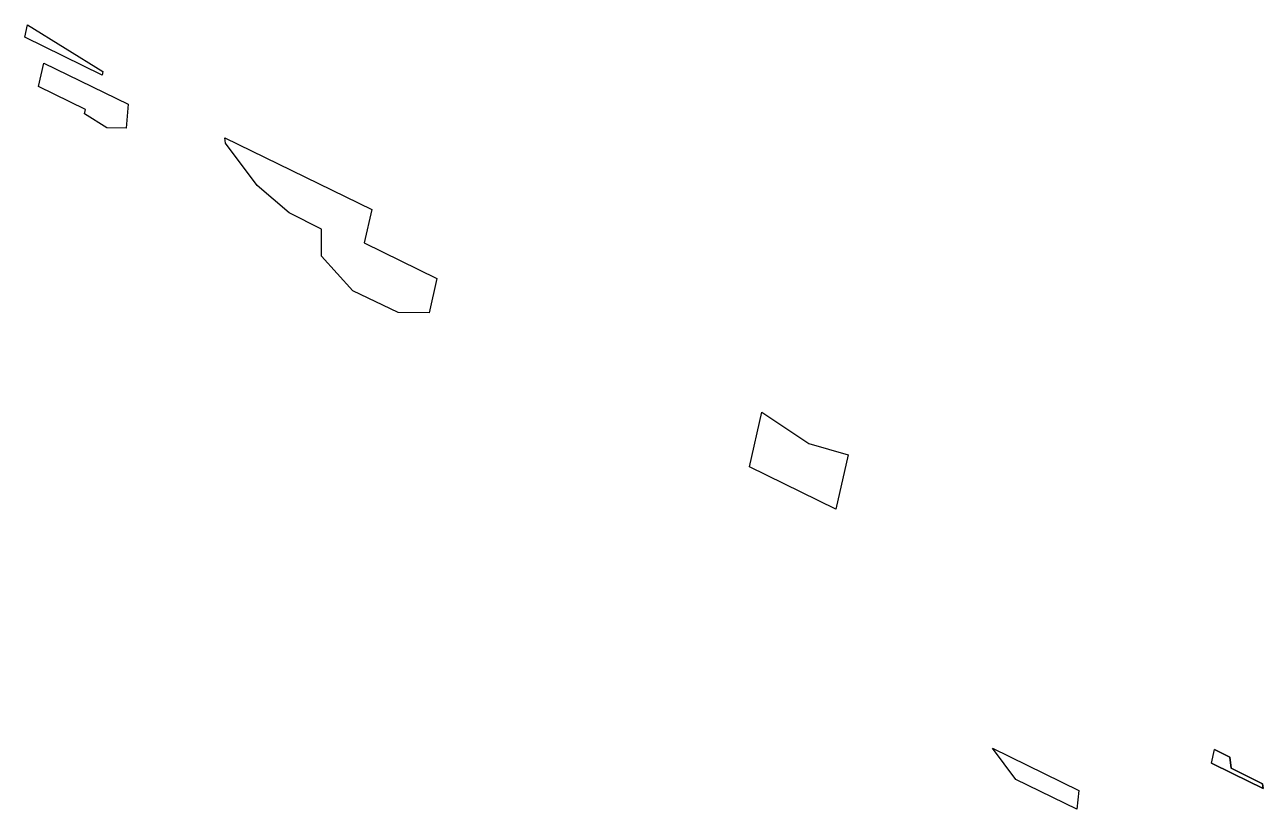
# Model space of a CAD drawing. Header units: metres. Extents: x 257003 to 257576, y 386280 to 386642.
import ezdxf

# ---------------------------------------------------------------- set-up
doc = ezdxf.new("R2010")
doc.units = ezdxf.units.M

msp = doc.modelspace()

# ---------------------------------------------------------------- linework, layer by layer
for points in [[(257038.771217, 386619.225267, -36.117365), (257003.017725, 386636.684936, -33.864723), (257004.33846, 386642.450078, -47.20575), (257039.140164, 386620.83576, -39.844183), (257038.771217, 386619.225267, -36.117365)], [(257009.38893, 386613.921204, 6.38041), (257011.871492, 386624.757837, -18.696477), (257050.841881, 386605.727246, -21.1518), (257049.967948, 386594.662266, 2.671291), (257041.022631, 386594.825002, 11.933143), (257030.693336, 386601.29039, 9.644441), (257031.152214, 386603.293439, 5.009218), (257009.38893, 386613.921204, 6.38041)], [(257189.942701, 386509.39959, 28.822812), (257175.724143, 386509.450273, 43.974671), (257154.768218, 386519.488594, 45.698686), (257140.196212, 386535.520393, 28.176557), (257140.168933, 386547.970029, 2.456637), (257125.222174, 386555.48334, 2.955144), (257110.439402, 386568.232723, -7.551914), (257095.817187, 386587.823216, -32.380503), (257095.561716, 386590.285643, -37.199339), (257163.449245, 386557.13381, -41.47658), (257159.920796, 386541.731775, -5.834964), (257193.58372, 386525.293002, -7.955891), (257189.942701, 386509.39959, 28.822812)], [(257377.965555, 386418.684427, 14.69535), (257338.072962, 386438.165362, 17.208776), (257343.874317, 386463.488856, -41.391936), (257365.557164, 386449.013171, -34.718286), (257383.690734, 386443.675406, -43.135894), (257377.965555, 386418.684427, 14.69535)], [(257461.239198, 386293.720388, 183.80093), (257450.460397, 386308.129263, 165.565289), (257490.450227, 386288.600844, 163.045737), (257489.506482, 386279.99079, 181.866291), (257461.239198, 386293.720388, 183.80093)], [(257551.753513, 386301.340187, 70.918188), (257561.423443, 386296.562407, 70.423968), (257575.640196, 386289.609624, 69.549445), (257575.273632, 386291.750453, 65.514963), (257560.887968, 386298.882052, 66.200891), (257575.273632, 386291.750453, 65.514963), (257575.640196, 386289.609624, 69.549445), (257561.423443, 386296.562407, 70.423968), (257551.753513, 386301.340187, 70.918188), (257553.081854, 386307.510214, 56.731588), (257560.214394, 386304.027148, 56.282203), (257560.887968, 386298.882052, 66.200891), (257560.214394, 386304.027148, 56.282203), (257553.081854, 386307.510214, 56.731588)]]:
    msp.add_polyline3d(points)

doc.saveas('drawing.dxf')
